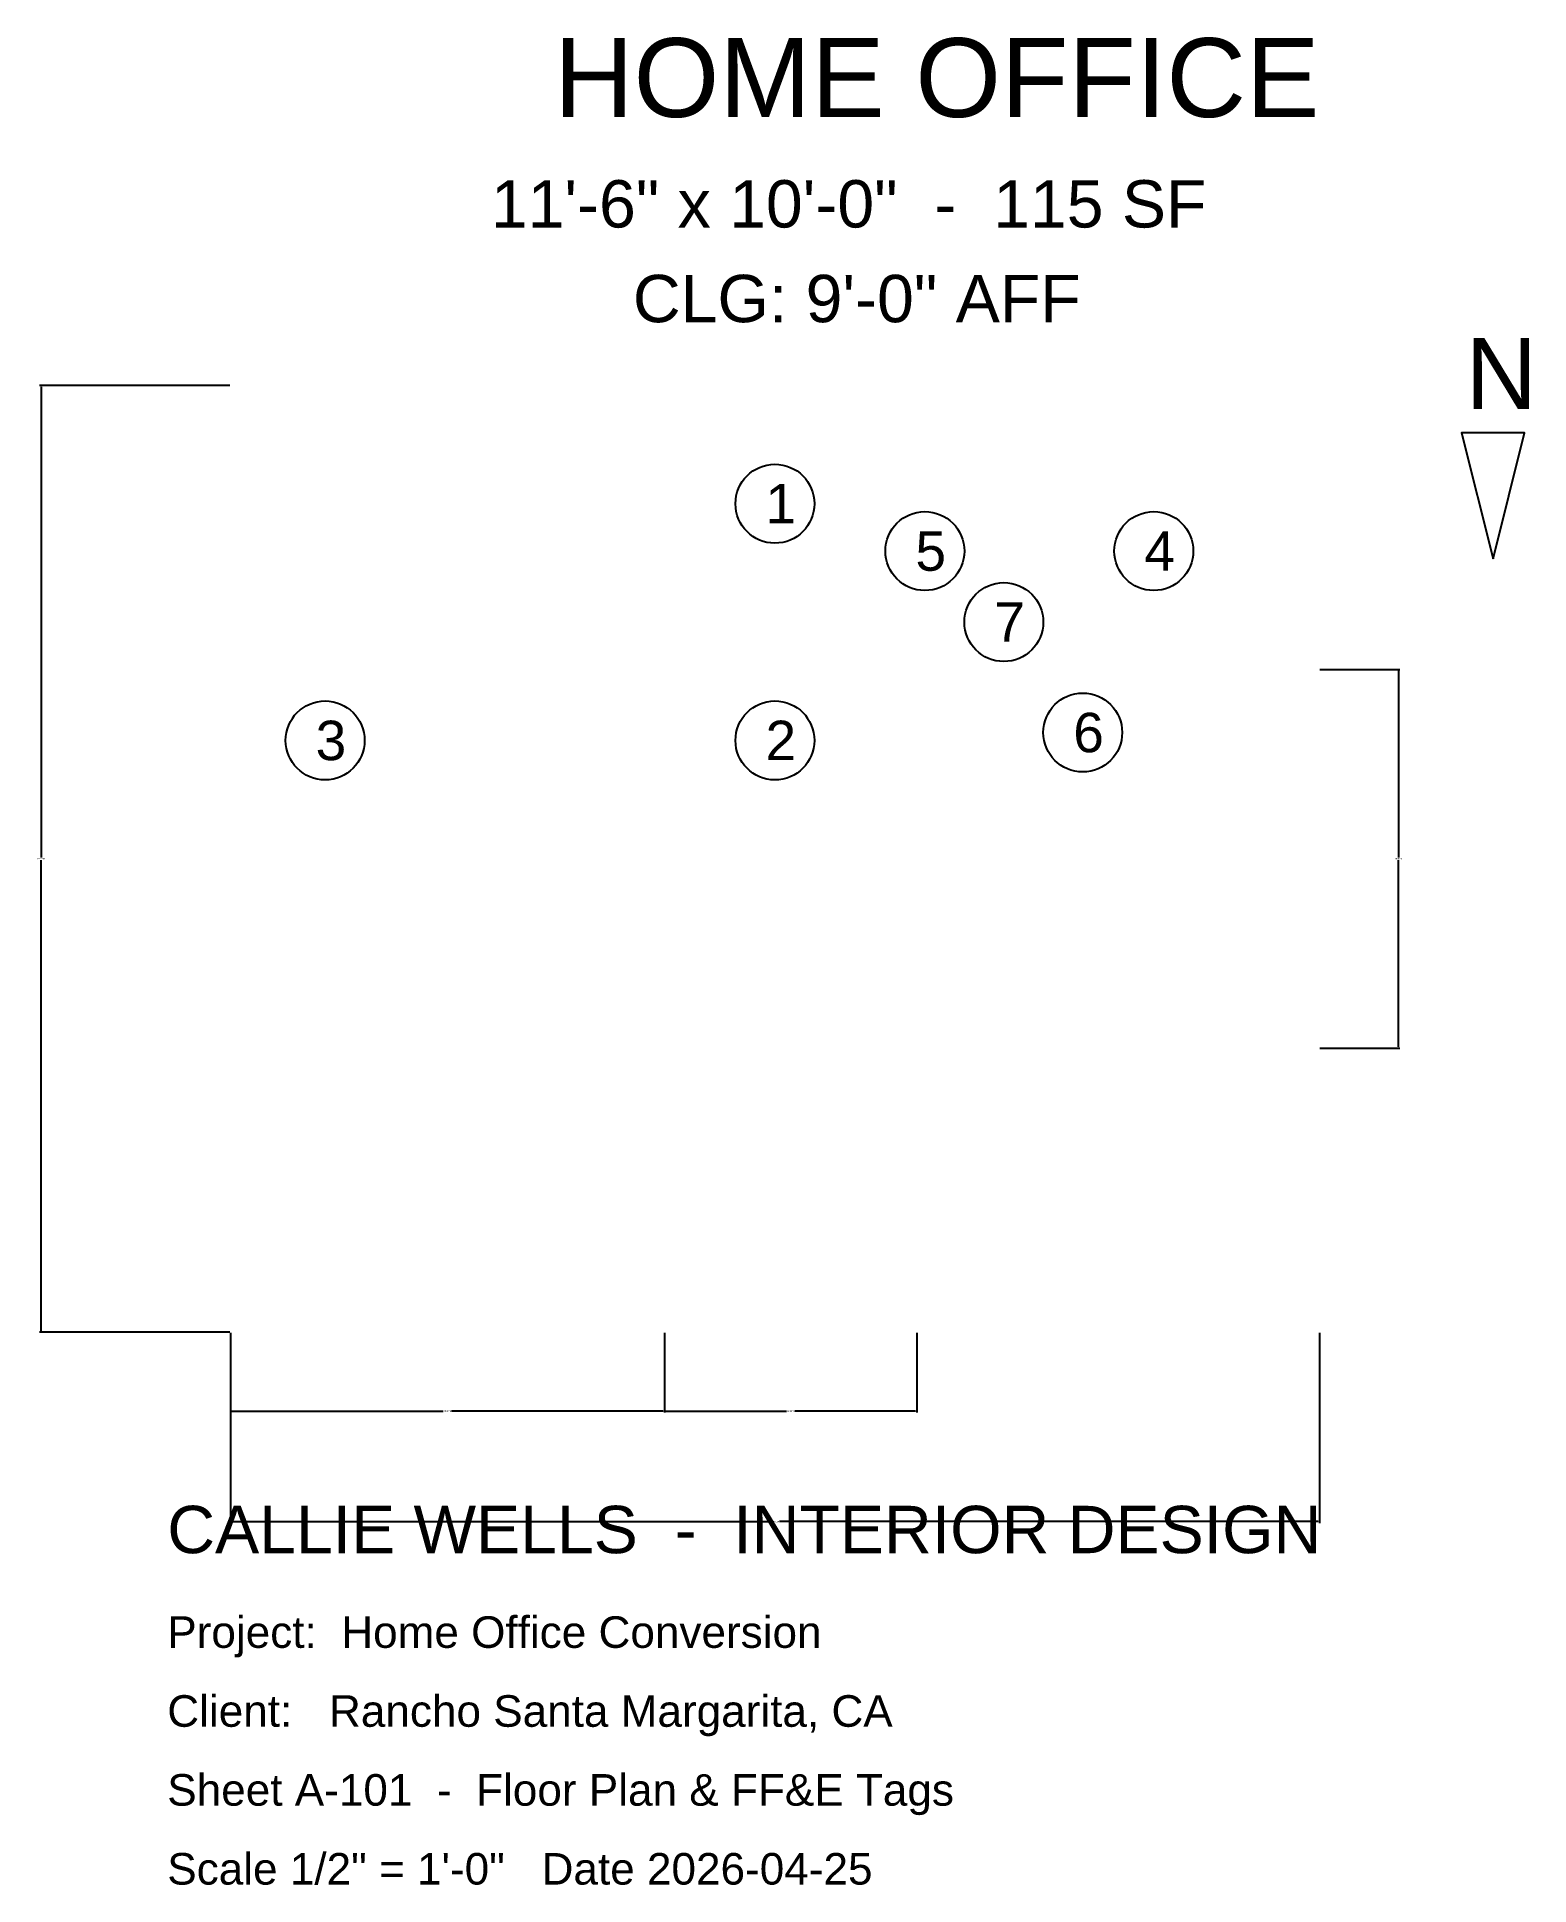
# Model space of a CAD drawing. Header units: inches. Extents: x -25 to 165, y -70 to 164.
import ezdxf

# ---------------------------------------------------------------- set-up
doc = ezdxf.new("R2010")
doc.units = ezdxf.units.IN
doc.header["$MEASUREMENT"] = 0
doc.layers.add('A-ANNO-DIMS', color=1, linetype='Continuous')
doc.layers.add('A-ANNO-TEXT', color=6, linetype='Continuous')
doc.styles.get("Standard").update_dxf_attribs({"font": 'arial.ttf'})
doc.dimstyles.get("Standard").update_dxf_attribs({"dimtxt": 0.18, "dimasz": 0.18, "dimexe": 0.18, "dimexo": 0.0625, "dimgap": 0.09, "dimtad": 0, "dimtih": 1, "dimtoh": 1, "dimdec": 4, "dimzin": 0, "dimdsep": 46, "dimtxsty": 'Standard', "dimcen": 0.09, "dimadec": 0, "dimazin": 0, "dimtfac": 1, "dimtdec": 4, "dimtofl": 0, "dimtmove": 0, "dimatfit": 3, "dimfxl": 1, "dimtolj": 1, "dimtzin": 0, "dimarcsym": 0})

# ---------------------------------------------------------------- blocks, each defined once
blk = doc.blocks.new('*D11')
at = {"layer": 'A-ANNO-DIMS', "color": 0, "lineweight": -2, "transparency": 16777216}
for p, q in [((0, -0.06), (0, -24.18)), ((138, -0.06), (138, -24.18)), ((0.18, -24), (68.41, -24)), ((137.82, -24), (69.59, -24))]:
    blk.add_line(p, q, dxfattribs=at)
at = {"layer": 'A-ANNO-DIMS', "color": 0, "transparency": 16777216}
for points in [[(0.18, -23.97), (0.18, -24.03), (0, -24)], [(137.82, -23.97), (137.82, -24.03), (138, -24)]]:
    blk.add_solid(points, dxfattribs=at)
at = {"layer": 'Defpoints', "color": 0, "transparency": 16777216}
for p in [(0, 0), (138, 0), (138, -24)]:
    blk.add_point(p, dxfattribs=at)
at = {"layer": 'A-ANNO-DIMS', "color": 0, "transparency": 16777216, "insert": (69, -24), "char_height": 0.18, "attachment_point": 5}
blk.add_mtext('\\A1;138.0000', dxfattribs=at)
blk = doc.blocks.new('*D12')
at = {"layer": 'A-ANNO-DIMS', "color": 0, "lineweight": -2, "transparency": 16777216}
for p, q in [((-0.06, 120), (-24.18, 120)), ((-24, 119.82), (-24, 60.18)), ((-24, 0.18), (-24, 59.82)), ((-0.06, 0), (-24.18, 0))]:
    blk.add_line(p, q, dxfattribs=at)
at = {"layer": 'A-ANNO-DIMS', "color": 0, "transparency": 16777216}
for points in [[(-24.03, 119.82), (-23.97, 119.82), (-24, 120)], [(-24.03, 0.18), (-23.97, 0.18), (-24, 0)]]:
    blk.add_solid(points, dxfattribs=at)
at = {"layer": 'Defpoints', "color": 0, "transparency": 16777216}
for p in [(-24, 120), (0, 120), (0, 0)]:
    blk.add_point(p, dxfattribs=at)
at = {"layer": 'A-ANNO-DIMS', "color": 0, "transparency": 16777216, "insert": (-24, 60), "char_height": 0.18, "attachment_point": 5}
blk.add_mtext('\\A1;120.0000', dxfattribs=at)
blk = doc.blocks.new('*D13')
at = {"layer": 'A-ANNO-DIMS', "color": 0, "lineweight": -2, "transparency": 16777216}
for p, q in [((55, -0.06), (55, -10.18)), ((87, -0.06), (87, -10.18)), ((55.18, -10), (70.47, -10)), ((86.82, -10), (71.53, -10))]:
    blk.add_line(p, q, dxfattribs=at)
at = {"layer": 'A-ANNO-DIMS', "color": 0, "transparency": 16777216}
for points in [[(55.18, -9.97), (55.18, -10.03), (55, -10)], [(86.82, -9.97), (86.82, -10.03), (87, -10)]]:
    blk.add_solid(points, dxfattribs=at)
at = {"layer": 'Defpoints', "color": 0, "transparency": 16777216}
for p in [(55, 0), (87, 0), (87, -10)]:
    blk.add_point(p, dxfattribs=at)
at = {"layer": 'A-ANNO-DIMS', "color": 0, "transparency": 16777216, "insert": (71, -10), "char_height": 0.18, "attachment_point": 5}
blk.add_mtext('\\A1;32.0000', dxfattribs=at)
blk = doc.blocks.new('*D14')
at = {"layer": 'A-ANNO-DIMS', "color": 0, "lineweight": -2, "transparency": 16777216}
for p, q in [((0, -0.06), (0, -10.18)), ((55, -0.06), (55, -10.18)), ((0.18, -10), (26.97, -10)), ((54.82, -10), (28.03, -10))]:
    blk.add_line(p, q, dxfattribs=at)
at = {"layer": 'A-ANNO-DIMS', "color": 0, "transparency": 16777216}
for points in [[(0.18, -9.97), (0.18, -10.03), (0, -10)], [(54.82, -9.97), (54.82, -10.03), (55, -10)]]:
    blk.add_solid(points, dxfattribs=at)
at = {"layer": 'Defpoints', "color": 0, "transparency": 16777216}
for p in [(0, 0), (55, 0), (55, -10)]:
    blk.add_point(p, dxfattribs=at)
at = {"layer": 'A-ANNO-DIMS', "color": 0, "transparency": 16777216, "insert": (27.5, -10), "char_height": 0.18, "attachment_point": 5}
blk.add_mtext('\\A1;55.0000', dxfattribs=at)
blk = doc.blocks.new('*D15')
at = {"layer": 'A-ANNO-DIMS', "color": 0, "lineweight": -2, "transparency": 16777216}
for p, q in [((138.06, 84), (148.18, 84)), ((148, 83.82), (148, 60.18)), ((148, 36.18), (148, 59.82)), ((138.06, 36), (148.18, 36))]:
    blk.add_line(p, q, dxfattribs=at)
at = {"layer": 'A-ANNO-DIMS', "color": 0, "transparency": 16777216}
for points in [[(147.97, 83.82), (148.03, 83.82), (148, 84)], [(147.97, 36.18), (148.03, 36.18), (148, 36)]]:
    blk.add_solid(points, dxfattribs=at)
at = {"layer": 'Defpoints', "color": 0, "transparency": 16777216}
for p in [(138, 84), (148, 84), (138, 36)]:
    blk.add_point(p, dxfattribs=at)
at = {"layer": 'A-ANNO-DIMS', "color": 0, "transparency": 16777216, "insert": (148, 60), "char_height": 0.18, "attachment_point": 5}
blk.add_mtext('\\A1;48.0000', dxfattribs=at)

msp = doc.modelspace()

# ---------------------------------------------------------------- linework, layer by layer
at = {"layer": 'A-ANNO-TEXT'}
msp.add_lwpolyline([(160, 98), (164, 114), (156, 114), (160, 98)], close=True, dxfattribs=at)
for centre in [(69, 105, 0.5), (88, 99, 0.5), (117, 99, 0.5), (98, 90, 0.5), (12, 75, 0.5), (69, 75, 0.5), (108, 76, 0.5)]:
    msp.add_circle(centre, 5, dxfattribs=at)

# ---------------------------------------------------------------- texts
for s, height, p in [('HOME OFFICE', 10, (41, 154, 0.5)), ('11\'-6" x 10\'-0"  -  115 SF', 6, (33, 140, 0.5)), ('CLG: 9\'-0" AFF', 6, (51, 128, 0.5)), ('N', 9, (156.5, 117, 0.5)), ('1', 5, (67.8, 102.5, 0.5)), ('5', 5, (86.8, 96.5, 0.5)), ('4', 5, (115.8, 96.5, 0.5)), ('7', 5, (96.8, 87.5, 0.5)), ('3', 5, (10.8, 72.5, 0.5)), ('2', 5, (67.8, 72.5, 0.5)), ('6', 5, (106.8, 73.5, 0.5)), ('CALLIE WELLS  -  INTERIOR DESIGN', 6, (-8, -28, 0.5)), ('Project:  Home Office Conversion', 4, (-8, -40, 0.5)), ('Client:   Rancho Santa Margarita, CA', 4, (-8, -50, 0.5)), ('Sheet A-101  -  Floor Plan & FF&E Tags', 4, (-8, -60, 0.5)), ('Scale 1/2" = 1\'-0"   Date 2026-04-25', 4, (-8, -70, 0.5))]:
    msp.add_text(s, height=height, dxfattribs=at).set_placement(p)

# ---------------------------------------------------------------- dimensions: what is measured, and where the dimension line sits
at = {"layer": 'A-ANNO-DIMS'}
for base, p1, p2, picture, middle in [((-24, 120), (0, 0), (0, 120), '*D12', (-24, 60)), ((148, 84), (138, 36), (138, 84), '*D15', (148, 60))]:
    dim = msp.add_linear_dim(base=base, p1=p1, p2=p2, angle=90, dimstyle='Standard', dxfattribs=at)
    dim.commit()
    dim.dimension.update_dxf_attribs({"geometry": picture, "text_midpoint": middle})
for base, p1, p2, picture, middle in [((138, -24), (0, 0), (138, 0), '*D11', (69, -24)), ((55, -10), (0, 0), (55, 0), '*D14', (27.5, -10)), ((87, -10), (55, 0), (87, 0), '*D13', (71, -10))]:
    dim = msp.add_linear_dim(base=base, p1=p1, p2=p2, dimstyle='Standard', dxfattribs=at)
    dim.commit()
    dim.dimension.update_dxf_attribs({"geometry": picture, "text_midpoint": middle})

doc.saveas('drawing.dxf')
